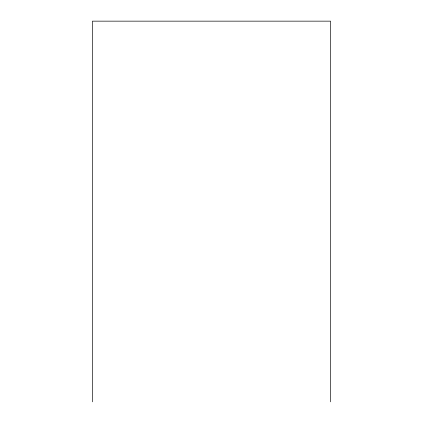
<?xml version="1.0" encoding="UTF-8"?>
<svg xmlns="http://www.w3.org/2000/svg" width="423" height="423" viewBox="0 0 423 423"><rect width="100%" height="100%" fill="white"/><g stroke="black" fill="none" stroke-linecap="round" stroke-linejoin="round"><path stroke-width="0.63" d="M330.575 401.85L330.575 21.15L92.426 21.15L92.426 401.85"/></g></svg>
